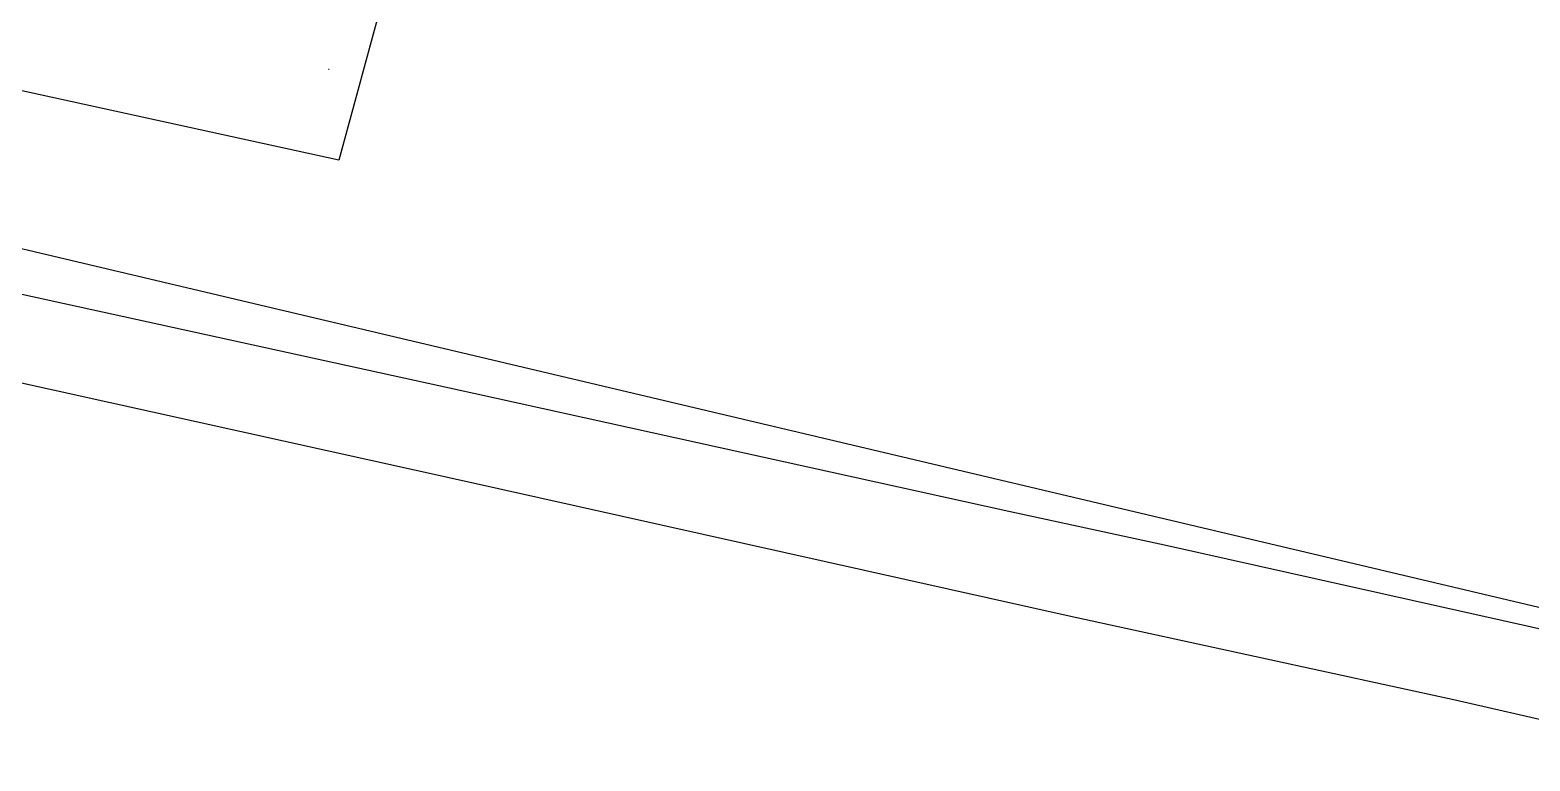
# Model space of a CAD drawing. Header units: metres. Extents: x 2 to 659295185, y -28 to 1124222152.
# Drawn here: x 655585.3 to 655656.9, y 1126027.3 to 1126062.2 of the extents above; entities that cross this region are included whole.
import ezdxf

# ---------------------------------------------------------------- set-up
doc = ezdxf.new("R2010")
doc.units = ezdxf.units.M
doc.header["$MEASUREMENT"] = 0
doc.layers.get('0').update_dxf_attribs({"linetype": 'CONTINUOUS'})
doc.layers.add('MANZANA', color=30, linetype='CONTINUOUS')
doc.layers.add('PARCELA', color=140, linetype='CONTINUOUS', lineweight=40)

msp = doc.modelspace()

# ---------------------------------------------------------------- linework, layer by layer
at = {"color": 1, "ltscale": 0.5}
msp.add_arc((655601.3607, 1126074.4258), 14.1974, 262.468315, 262.610661, dxfattribs=at)
at = {"layer": 'MANZANA', "lineweight": -3}
msp.add_line((655385, 1126099), (655876, 1125983), dxfattribs=at)
at = {"layer": 'MANZANA', "lineweight": -2}
for p, q in [((655606.4372, 1126044.8668), (655575.7296, 1126051.5855)), ((655631.991, 1126039.228), (655606.4372, 1126044.8668)), ((655639.5607, 1126037.5983), (655631.991, 1126039.228)), ((655659.9609, 1126033.0392), (655639.5607, 1126037.5983))]:
    msp.add_line(p, q, dxfattribs=at)
at = {"layer": 'MANZANA', "linetype": 'Continuous', "lineweight": -2}
for p, q in [((655573.3383, 1126047.9262), (655589.0219, 1126044.4569)), ((655589.0219, 1126044.4569), (655605.6868, 1126040.7677)), ((655605.6868, 1126040.7677), (655634.8606, 1126034.259)), ((655634.8606, 1126034.259), (655653.29, 1126030.2498)), ((655653.29, 1126030.2498), (655659.4332, 1126028.8401))]:
    msp.add_line(p, q, dxfattribs=at)
at = {"layer": 'PARCELA', "lineweight": -3}
msp.add_lwpolyline([(655656, 1126858), (655735, 1126366), (655757, 1126231), (655746, 1126229), (655644, 1126213), (655643, 1126218), (655619, 1126214), (655627, 1126166), (655601, 1126162), (655597, 1126150), (655584, 1126141), (655585, 1126140), (655591, 1126133), (655563, 1126107), (655603, 1126067), (655600, 1126056), (655362, 1126108), (655294, 1126522), (655249, 1126801)], dxfattribs=at)
msp.add_lwpolyline([(655656, 1126858), (655735, 1126366), (655757, 1126231), (655746, 1126229), (655644, 1126213), (655643, 1126218), (655619, 1126214), (655627, 1126166), (655601, 1126162), (655597, 1126150), (655584, 1126141), (655585, 1126140), (655591, 1126133), (655563, 1126107), (655603, 1126067), (655600, 1126056), (655362, 1126108), (655294, 1126522), (655249, 1126801)], dxfattribs=at)
msp.add_lwpolyline([(655656, 1126858), (655735, 1126366), (655757, 1126231), (655746, 1126229), (655644, 1126213), (655643, 1126218), (655619, 1126214), (655627, 1126166), (655601, 1126162), (655597, 1126150), (655584, 1126141), (655585, 1126140), (655591, 1126133), (655563, 1126107), (655603, 1126067), (655600, 1126056), (655362, 1126108), (655294, 1126522), (655249, 1126801)], dxfattribs=at)
msp.add_lwpolyline([(655656, 1126858), (655735, 1126366), (655757, 1126231), (655746, 1126229), (655644, 1126213), (655643, 1126218), (655619, 1126214), (655627, 1126166), (655601, 1126162), (655597, 1126150), (655584, 1126141), (655585, 1126140), (655591, 1126133), (655563, 1126107), (655603, 1126067), (655600, 1126056), (655362, 1126108), (655294, 1126522), (655249, 1126801)], dxfattribs=at)

doc.saveas('drawing.dxf')
